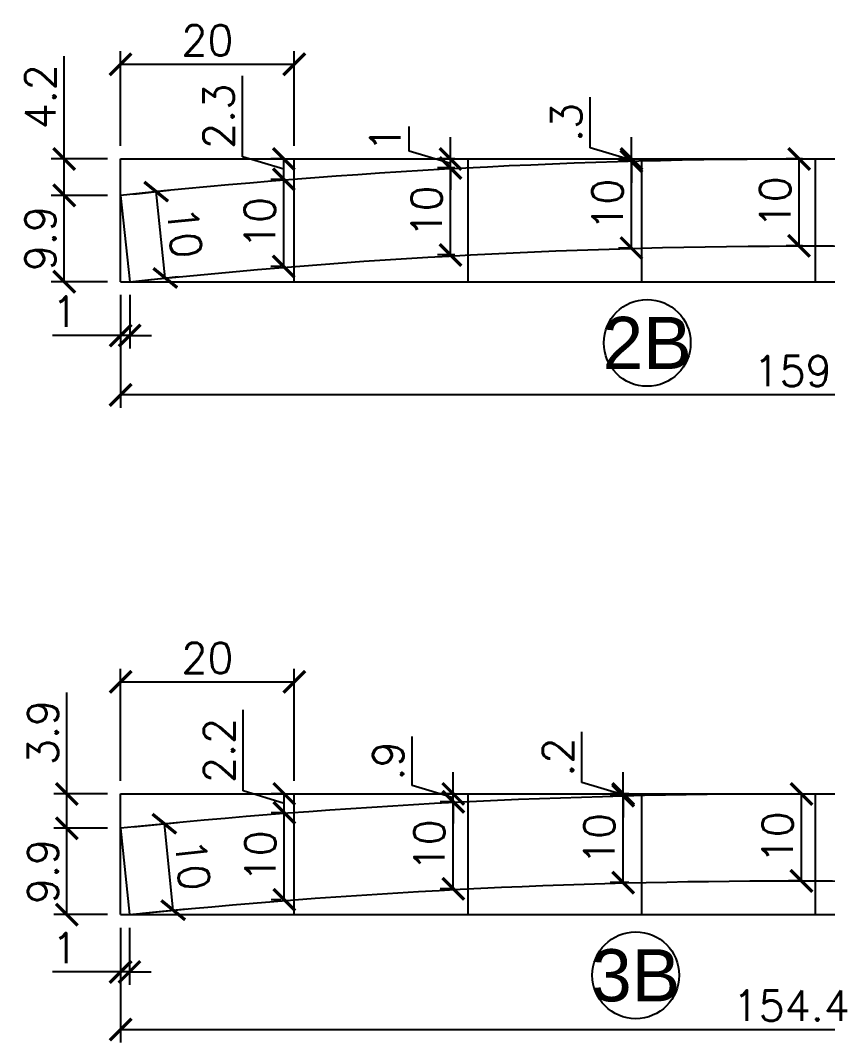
# Model space of a CAD drawing. Extents: x 2582 to 11841, y -26396 to 2611.
# Drawn here: x 4970.4 to 5156.2, y -1690.5 to -1455.1 of the extents above; entities that cross this region are included whole.
import ezdxf
from ezdxf.enums import TextEntityAlignment as Align

# ---------------------------------------------------------------- set-up
doc = ezdxf.new("R2010")
doc.units = 0
for name, color, linetype in [('COTA', 241, 'Continuous'), ('Painéis', 200, 'Continuous'), ('Romaneio', 10, 'Continuous')]:
    doc.layers.add(name, color=color, linetype=linetype)
doc.styles.add('ARIAL', font='arial.ttf')
doc.styles.add('Romans', font='romans.shx')
doc.dimstyles.new('Cota Seção (2x)', dxfattribs={"dimtxt": 7, "dimasz": 5, "dimexe": 3, "dimexo": 3, "dimgap": 2, "dimtad": 3, "dimdec": 1, "dimlfac": 0.5, "dimzin": 12, "dimdsep": 46, "dimtxsty": 'Romans', "dimblk": 'ARCHTICK', "dimcen": 0, "dimclrd": 4, "dimclre": 4, "dimclrt": 1, "dimadec": 1, "dimazin": 3, "dimtfac": 1, "dimtdec": 1, "dimtmove": 0, "dimatfit": 3, "dimldrblk": 'OBLIQUE', "dimfxl": 1, "dimtolj": 1, "dimtzin": 12, "dimarcsym": 0})

# ---------------------------------------------------------------- blocks, each defined once
blk = doc.blocks.new('_ArchTick')
at = {"color": 0, "linetype": 'ByBlock', "const_width": 0.15}
blk.add_lwpolyline([(-0.5, -0.5), (0.5, 0.5)], dxfattribs=at)
blk = doc.blocks.new('*D523')
at = {"layer": 'COTA', "color": 4, "linetype": 'ByBlock', "lineweight": -2, "transparency": 16777216}
for p, q in [((4993.47, -1518.32), (4993.47, -1530.69)), ((4993.47, -1527.69), (4977.81, -1527.69)), ((4995.57, -1527.69), (4993.47, -1527.69)), ((4995.57, -1527.69), (5000.57, -1527.69))]:
    blk.add_line(p, q, dxfattribs=at)
at = {"layer": 'COTA', "color": 4, "lineweight": -2, "transparency": 16777216}
blk.add_line((4995.57, -1518.32), (4995.57, -1530.69), dxfattribs=at)
at = {"layer": 'Defpoints', "color": 0, "linetype": 'ByBlock', "transparency": 16777216}
for p in [(4993.47, -1515.32), (4995.57, -1515.32), (4993.47, -1527.69)]:
    blk.add_point(p, dxfattribs=at)
at = {"layer": 'COTA', "color": 4, "linetype": 'ByBlock', "lineweight": -2, "transparency": 16777216, "xscale": 5, "yscale": 5, "zscale": 5}
blk.add_blockref('_ArchTick', (4993.47, -1527.69), dxfattribs=at)
at = {"layer": 'COTA', "color": 4, "linetype": 'ByBlock', "lineweight": -2, "transparency": 16777216, "xscale": 5, "yscale": 5, "zscale": 5, "rotation": 180}
blk.add_blockref('_ArchTick', (4995.57, -1527.69), dxfattribs=at)
at = {"layer": 'COTA', "color": 1, "linetype": 'ByBlock', "transparency": 16777216, "insert": (4980.64, -1522.19), "char_height": 7, "attachment_point": 5, "style": 'Romans'}
blk.add_mtext('\\A1;1', dxfattribs=at)
blk = doc.blocks.new('_Oblique')
at = {"color": 0, "linetype": 'ByBlock', "lineweight": -2}
blk.add_line((-0.5, -0.5), (0.5, 0.5), dxfattribs=at)
blk = doc.blocks.new('*D527')
at = {"layer": 'COTA', "color": 4, "linetype": 'ByBlock', "lineweight": -2, "transparency": 16777216}
for p, q in [((4990.47, -1495.43), (4977.51, -1495.43)), ((4980.51, -1515.32), (4980.51, -1495.43))]:
    blk.add_line(p, q, dxfattribs=at)
at = {"layer": 'COTA', "color": 4, "lineweight": -2, "transparency": 16777216}
blk.add_line((4990.47, -1515.32), (4977.51, -1515.32), dxfattribs=at)
at = {"layer": 'Defpoints', "color": 0, "linetype": 'ByBlock', "transparency": 16777216}
for p in [(4980.51, -1495.43), (4993.47, -1495.43), (4993.47, -1515.32)]:
    blk.add_point(p, dxfattribs=at)
at = {"layer": 'COTA', "color": 4, "linetype": 'ByBlock', "lineweight": -2, "transparency": 16777216, "xscale": 5, "yscale": 5, "zscale": 5}
for p, rotation in [((4980.51, -1495.43), 90), ((4980.51, -1515.32), 270)]:
    blk.add_blockref('_ArchTick', p, dxfattribs=dict(at, rotation=rotation))
at = {"layer": 'COTA', "color": 1, "linetype": 'ByBlock', "transparency": 16777216, "insert": (4975.01, -1505.37), "char_height": 7, "attachment_point": 5, "rotation": 90, "style": 'Romans'}
blk.add_mtext('\\A1;9.9', dxfattribs=at)
blk = doc.blocks.new('*D528')
at = {"layer": 'COTA', "color": 4, "linetype": 'ByBlock', "lineweight": -2, "transparency": 16777216}
for p, q in [((4980.51, -1487.05), (4980.51, -1463.39)), ((4990.47, -1487.05), (4977.51, -1487.05)), ((4980.51, -1495.43), (4980.51, -1487.05))]:
    blk.add_line(p, q, dxfattribs=at)
at = {"layer": 'COTA', "color": 4, "lineweight": -2, "transparency": 16777216}
blk.add_line((4990.47, -1495.43), (4977.51, -1495.43), dxfattribs=at)
at = {"layer": 'Defpoints', "color": 0, "linetype": 'ByBlock', "transparency": 16777216}
for p in [(4980.51, -1487.05), (4993.47, -1487.05), (4993.47, -1495.43)]:
    blk.add_point(p, dxfattribs=at)
at = {"layer": 'COTA', "color": 4, "linetype": 'ByBlock', "lineweight": -2, "transparency": 16777216, "xscale": 5, "yscale": 5, "zscale": 5}
for p, rotation in [((4980.51, -1487.05), 90), ((4980.51, -1495.43), 270)]:
    blk.add_blockref('_ArchTick', p, dxfattribs=dict(at, rotation=rotation))
at = {"layer": 'COTA', "color": 1, "linetype": 'ByBlock', "transparency": 16777216, "insert": (4975.01, -1472.72), "char_height": 7, "attachment_point": 5, "rotation": 90, "style": 'Romans'}
blk.add_mtext('\\A1;4.2', dxfattribs=at)
blk = doc.blocks.new('*D537')
at = {"layer": 'COTA', "color": 4, "linetype": 'ByBlock', "lineweight": -2, "transparency": 16777216}
for p, q in [((4996.46, -1495.11), (5004.66, -1494.25)), ((5003.77, -1514.45), (5001.67, -1494.56))]:
    blk.add_line(p, q, dxfattribs=at)
at = {"layer": 'COTA', "color": 4, "lineweight": -2, "transparency": 16777216}
blk.add_line((4998.56, -1515), (5006.75, -1514.14), dxfattribs=at)
at = {"layer": 'Defpoints', "color": 0, "linetype": 'ByBlock', "transparency": 16777216}
for p in [(5001.67, -1494.56), (4993.47, -1495.43), (4995.57, -1515.32)]:
    blk.add_point(p, dxfattribs=at)
at = {"layer": 'COTA', "color": 4, "linetype": 'ByBlock', "lineweight": -2, "transparency": 16777216, "xscale": 5, "yscale": 5, "zscale": 5}
for p, rotation in [((5001.67, -1494.56), 96.02218334357069), ((5003.77, -1514.45), 276.0221833435707)]:
    blk.add_blockref('_ArchTick', p, dxfattribs=dict(at, rotation=rotation))
at = {"layer": 'COTA', "color": 1, "linetype": 'ByBlock', "transparency": 16777216, "insert": (5008.19, -1503.93), "char_height": 7, "attachment_point": 5, "rotation": 276.0222, "style": 'Romans'}
blk.add_mtext('\\A1;10', dxfattribs=at)
blk = doc.blocks.new('*D543')
at = {"layer": 'COTA', "color": 4, "linetype": 'ByBlock', "lineweight": -2, "transparency": 16777216}
for p, q in [((4993.47, -1664.06), (4993.47, -1677.25)), ((4993.47, -1674.25), (4977.81, -1674.25)), ((4995.51, -1674.25), (4993.47, -1674.25)), ((4995.51, -1674.25), (5000.51, -1674.25))]:
    blk.add_line(p, q, dxfattribs=at)
at = {"layer": 'COTA', "color": 4, "lineweight": -2, "transparency": 16777216}
blk.add_line((4995.51, -1664.06), (4995.51, -1677.25), dxfattribs=at)
at = {"layer": 'Defpoints', "color": 0, "linetype": 'ByBlock', "transparency": 16777216}
for p in [(4993.47, -1661.06), (4995.51, -1661.06), (4993.47, -1674.25)]:
    blk.add_point(p, dxfattribs=at)
at = {"layer": 'COTA', "color": 4, "linetype": 'ByBlock', "lineweight": -2, "transparency": 16777216, "xscale": 5, "yscale": 5, "zscale": 5}
blk.add_blockref('_ArchTick', (4993.47, -1674.25), dxfattribs=at)
at = {"layer": 'COTA', "color": 4, "linetype": 'ByBlock', "lineweight": -2, "transparency": 16777216, "xscale": 5, "yscale": 5, "zscale": 5, "rotation": 180}
blk.add_blockref('_ArchTick', (4995.51, -1674.25), dxfattribs=at)
at = {"layer": 'COTA', "color": 1, "linetype": 'ByBlock', "transparency": 16777216, "insert": (4980.64, -1668.75), "char_height": 7, "attachment_point": 5, "style": 'Romans'}
blk.add_mtext('\\A1;1', dxfattribs=at)
blk = doc.blocks.new('*D555')
at = {"layer": 'COTA', "color": 4, "linetype": 'ByBlock', "lineweight": -2, "transparency": 16777216}
for p, q in [((4990.47, -1641.17), (4978.09, -1641.17)), ((4981.09, -1661.06), (4981.09, -1641.17))]:
    blk.add_line(p, q, dxfattribs=at)
at = {"layer": 'COTA', "color": 4, "lineweight": -2, "transparency": 16777216}
blk.add_line((4990.47, -1661.06), (4978.09, -1661.06), dxfattribs=at)
at = {"layer": 'Defpoints', "color": 0, "linetype": 'ByBlock', "transparency": 16777216}
for p in [(4981.09, -1641.17), (4993.47, -1641.17), (4993.47, -1661.06)]:
    blk.add_point(p, dxfattribs=at)
at = {"layer": 'COTA', "color": 4, "linetype": 'ByBlock', "lineweight": -2, "transparency": 16777216, "xscale": 5, "yscale": 5, "zscale": 5}
for p, rotation in [((4981.09, -1641.17), 90), ((4981.09, -1661.06), 270)]:
    blk.add_blockref('_ArchTick', p, dxfattribs=dict(at, rotation=rotation))
at = {"layer": 'COTA', "color": 1, "linetype": 'ByBlock', "transparency": 16777216, "insert": (4975.59, -1651.11), "char_height": 7, "attachment_point": 5, "rotation": 90, "style": 'Romans'}
blk.add_mtext('\\A1;9.9', dxfattribs=at)
blk = doc.blocks.new('*D556')
at = {"layer": 'COTA', "color": 4, "linetype": 'ByBlock', "lineweight": -2, "transparency": 16777216}
for p, q in [((4981.09, -1633.27), (4981.09, -1609.94)), ((4990.47, -1633.27), (4978.09, -1633.27)), ((4981.09, -1641.17), (4981.09, -1633.27))]:
    blk.add_line(p, q, dxfattribs=at)
at = {"layer": 'COTA', "color": 4, "lineweight": -2, "transparency": 16777216}
blk.add_line((4990.47, -1641.17), (4978.09, -1641.17), dxfattribs=at)
at = {"layer": 'Defpoints', "color": 0, "linetype": 'ByBlock', "transparency": 16777216}
for p in [(4981.09, -1633.27), (4993.47, -1633.27), (4993.47, -1641.17)]:
    blk.add_point(p, dxfattribs=at)
at = {"layer": 'COTA', "color": 4, "linetype": 'ByBlock', "lineweight": -2, "transparency": 16777216, "xscale": 5, "yscale": 5, "zscale": 5}
for p, rotation in [((4981.09, -1633.27), 90), ((4981.09, -1641.17), 270)]:
    blk.add_blockref('_ArchTick', p, dxfattribs=dict(at, rotation=rotation))
at = {"layer": 'COTA', "color": 1, "linetype": 'ByBlock', "transparency": 16777216, "insert": (4975.59, -1619.1), "char_height": 7, "attachment_point": 5, "rotation": 90, "style": 'Romans'}
blk.add_mtext('\\A1;3.9', dxfattribs=at)
blk = doc.blocks.new('*D793')
at = {"layer": 'COTA', "color": 4, "linetype": 'ByBlock', "lineweight": -2, "transparency": 16777216}
for p, q in [((4996.46, -1640.86), (5006.54, -1639.83)), ((5005.59, -1660.03), (5003.55, -1640.13))]:
    blk.add_line(p, q, dxfattribs=at)
at = {"layer": 'COTA', "color": 4, "lineweight": -2, "transparency": 16777216}
blk.add_line((4998.5, -1660.75), (5008.58, -1659.72), dxfattribs=at)
at = {"layer": 'Defpoints', "color": 0, "linetype": 'ByBlock', "transparency": 16777216}
for p in [(5003.55, -1640.13), (4993.47, -1641.17), (4995.51, -1661.06)]:
    blk.add_point(p, dxfattribs=at)
at = {"layer": 'COTA', "color": 4, "linetype": 'ByBlock', "lineweight": -2, "transparency": 16777216, "xscale": 5, "yscale": 5, "zscale": 5}
for p, rotation in [((5003.55, -1640.13), 95.8547105410562), ((5005.59, -1660.03), 275.8547105410562)]:
    blk.add_blockref('_ArchTick', p, dxfattribs=dict(at, rotation=rotation))
at = {"layer": 'COTA', "color": 1, "linetype": 'ByBlock', "transparency": 16777216, "insert": (5010.04, -1649.52), "char_height": 7, "attachment_point": 5, "rotation": 275.8547, "style": 'Romans'}
blk.add_mtext('\\A1;10', dxfattribs=at)
blk = doc.blocks.new('*D995')
at = {"layer": 'COTA', "color": 4, "linetype": 'ByBlock', "lineweight": -2, "transparency": 16777216}
for p, q in [((5030.47, -1491.74), (5028.04, -1491.74)), ((5031.04, -1511.81), (5031.04, -1491.74))]:
    blk.add_line(p, q, dxfattribs=at)
at = {"layer": 'COTA', "color": 4, "lineweight": -2, "transparency": 16777216}
blk.add_line((5030.47, -1511.81), (5028.04, -1511.81), dxfattribs=at)
at = {"layer": 'Defpoints', "color": 0, "linetype": 'ByBlock', "transparency": 16777216}
for p in [(5031.04, -1491.74), (5033.47, -1491.74), (5033.47, -1511.81)]:
    blk.add_point(p, dxfattribs=at)
at = {"layer": 'COTA', "color": 4, "linetype": 'ByBlock', "lineweight": -2, "transparency": 16777216, "xscale": 5, "yscale": 5, "zscale": 5}
for p, rotation in [((5031.04, -1491.74), 90), ((5031.04, -1511.81), 270)]:
    blk.add_blockref('_ArchTick', p, dxfattribs=dict(at, rotation=rotation))
at = {"layer": 'COTA', "color": 1, "linetype": 'ByBlock', "transparency": 16777216, "insert": (5025.54, -1501.78), "char_height": 7, "attachment_point": 5, "rotation": 90, "style": 'Romans'}
blk.add_mtext('\\A1;10', dxfattribs=at)
blk = doc.blocks.new('*D996')
at = {"layer": 'COTA', "color": 4, "linetype": 'ByBlock', "lineweight": -2, "transparency": 16777216}
for p, q in [((5021.54, -1486.55), (5021.54, -1467.88)), ((5031.04, -1489.4), (5021.54, -1486.55)), ((5030.47, -1487.05), (5028.04, -1487.05)), ((5031.04, -1491.74), (5031.04, -1487.05))]:
    blk.add_line(p, q, dxfattribs=at)
at = {"layer": 'COTA', "color": 4, "lineweight": -2, "transparency": 16777216}
blk.add_line((5030.47, -1491.74), (5028.04, -1491.74), dxfattribs=at)
at = {"layer": 'Defpoints', "color": 0, "linetype": 'ByBlock', "transparency": 16777216}
for p in [(5031.04, -1487.05), (5033.47, -1487.05), (5033.47, -1491.74)]:
    blk.add_point(p, dxfattribs=at)
at = {"layer": 'COTA', "color": 4, "linetype": 'ByBlock', "lineweight": -2, "transparency": 16777216, "xscale": 5, "yscale": 5, "zscale": 5}
for p, rotation in [((5031.04, -1487.05), 90), ((5031.04, -1491.74), 270)]:
    blk.add_blockref('_ArchTick', p, dxfattribs=dict(at, rotation=rotation))
at = {"layer": 'COTA', "color": 1, "linetype": 'ByBlock', "transparency": 16777216, "insert": (5016.04, -1477.22), "char_height": 7, "attachment_point": 5, "rotation": 90, "style": 'Romans'}
blk.add_mtext('\\A1;2.3', dxfattribs=at)
blk = doc.blocks.new('*D997')
at = {"layer": 'COTA', "color": 4, "linetype": 'ByBlock', "lineweight": -2, "transparency": 16777216}
for p, q in [((5070.47, -1489.12), (5066.42, -1489.12)), ((5069.42, -1509.15), (5069.42, -1489.12))]:
    blk.add_line(p, q, dxfattribs=at)
at = {"layer": 'COTA', "color": 4, "lineweight": -2, "transparency": 16777216}
blk.add_line((5070.47, -1509.15), (5066.42, -1509.15), dxfattribs=at)
at = {"layer": 'Defpoints', "color": 0, "linetype": 'ByBlock', "transparency": 16777216}
for p in [(5069.42, -1489.12), (5073.47, -1489.12), (5073.47, -1509.15)]:
    blk.add_point(p, dxfattribs=at)
at = {"layer": 'COTA', "color": 4, "linetype": 'ByBlock', "lineweight": -2, "transparency": 16777216, "xscale": 5, "yscale": 5, "zscale": 5}
for p, rotation in [((5069.42, -1489.12), 90), ((5069.42, -1509.15), 270)]:
    blk.add_blockref('_ArchTick', p, dxfattribs=dict(at, rotation=rotation))
at = {"layer": 'COTA', "color": 1, "linetype": 'ByBlock', "transparency": 16777216, "insert": (5063.92, -1499.14), "char_height": 7, "attachment_point": 5, "rotation": 90, "style": 'Romans'}
blk.add_mtext('\\A1;10', dxfattribs=at)
blk = doc.blocks.new('*D998')
at = {"layer": 'COTA', "color": 4, "linetype": 'ByBlock', "lineweight": -2, "transparency": 16777216}
for p, q in [((5059.92, -1485.24), (5059.92, -1479.57)), ((5069.42, -1487.05), (5069.42, -1482.05)), ((5069.42, -1488.09), (5059.92, -1485.24)), ((5070.47, -1487.05), (5066.42, -1487.05)), ((5069.42, -1489.12), (5069.42, -1487.05)), ((5069.42, -1489.12), (5069.42, -1487.05)), ((5069.42, -1489.12), (5069.42, -1494.12))]:
    blk.add_line(p, q, dxfattribs=at)
at = {"layer": 'COTA', "color": 4, "lineweight": -2, "transparency": 16777216}
blk.add_line((5070.47, -1489.12), (5066.42, -1489.12), dxfattribs=at)
at = {"layer": 'Defpoints', "color": 0, "linetype": 'ByBlock', "transparency": 16777216}
for p in [(5069.42, -1487.05), (5073.47, -1487.05), (5073.47, -1489.12)]:
    blk.add_point(p, dxfattribs=at)
at = {"layer": 'COTA', "color": 4, "linetype": 'ByBlock', "lineweight": -2, "transparency": 16777216, "xscale": 5, "yscale": 5, "zscale": 5}
for p, rotation in [((5069.42, -1487.05), 270), ((5069.42, -1489.12), 90)]:
    blk.add_blockref('_ArchTick', p, dxfattribs=dict(at, rotation=rotation))
at = {"layer": 'COTA', "color": 1, "linetype": 'ByBlock', "transparency": 16777216, "insert": (5054.42, -1482.41), "char_height": 7, "attachment_point": 5, "rotation": 90, "style": 'Romans'}
blk.add_mtext('\\A1;1', dxfattribs=at)
blk = doc.blocks.new('*D999')
at = {"layer": 'COTA', "color": 4, "linetype": 'ByBlock', "lineweight": -2, "transparency": 16777216}
for p, q in [((5110.47, -1487.56), (5108.09, -1487.56)), ((5111.09, -1507.57), (5111.09, -1487.56))]:
    blk.add_line(p, q, dxfattribs=at)
at = {"layer": 'COTA', "color": 4, "lineweight": -2, "transparency": 16777216}
blk.add_line((5110.47, -1507.57), (5108.09, -1507.57), dxfattribs=at)
at = {"layer": 'Defpoints', "color": 0, "linetype": 'ByBlock', "transparency": 16777216}
for p in [(5111.09, -1487.56), (5113.47, -1487.56), (5113.47, -1507.57)]:
    blk.add_point(p, dxfattribs=at)
at = {"layer": 'COTA', "color": 4, "linetype": 'ByBlock', "lineweight": -2, "transparency": 16777216, "xscale": 5, "yscale": 5, "zscale": 5}
for p, rotation in [((5111.09, -1487.56), 90), ((5111.09, -1507.57), 270)]:
    blk.add_blockref('_ArchTick', p, dxfattribs=dict(at, rotation=rotation))
at = {"layer": 'COTA', "color": 1, "linetype": 'ByBlock', "transparency": 16777216, "insert": (5105.59, -1497.56), "char_height": 7, "attachment_point": 5, "rotation": 90, "style": 'Romans'}
blk.add_mtext('\\A1;10', dxfattribs=at)
blk = doc.blocks.new('*D1000')
at = {"layer": 'COTA', "color": 4, "linetype": 'ByBlock', "lineweight": -2, "transparency": 16777216}
for p, q in [((5101.59, -1484.46), (5101.59, -1472.79)), ((5111.09, -1487.05), (5111.09, -1482.05)), ((5111.09, -1487.31), (5101.59, -1484.46)), ((5110.47, -1487.05), (5108.09, -1487.05)), ((5111.09, -1487.56), (5111.09, -1487.05)), ((5111.09, -1487.56), (5111.09, -1487.05)), ((5111.09, -1487.56), (5111.09, -1492.56))]:
    blk.add_line(p, q, dxfattribs=at)
at = {"layer": 'COTA', "color": 4, "lineweight": -2, "transparency": 16777216}
blk.add_line((5110.47, -1487.56), (5108.09, -1487.56), dxfattribs=at)
at = {"layer": 'Defpoints', "color": 0, "linetype": 'ByBlock', "transparency": 16777216}
for p in [(5111.09, -1487.05), (5113.47, -1487.05), (5113.47, -1487.56)]:
    blk.add_point(p, dxfattribs=at)
at = {"layer": 'COTA', "color": 4, "linetype": 'ByBlock', "lineweight": -2, "transparency": 16777216, "xscale": 5, "yscale": 5, "zscale": 5}
for p, rotation in [((5111.09, -1487.05), 270), ((5111.09, -1487.56), 90)]:
    blk.add_blockref('_ArchTick', p, dxfattribs=dict(at, rotation=rotation))
at = {"layer": 'COTA', "color": 1, "linetype": 'ByBlock', "transparency": 16777216, "insert": (5096.09, -1478.62), "char_height": 7, "attachment_point": 5, "rotation": 90, "style": 'Romans'}
blk.add_mtext('\\A1;.3', dxfattribs=at)
blk = doc.blocks.new('*D1001')
at = {"layer": 'COTA', "color": 4, "linetype": 'ByBlock', "lineweight": -2, "transparency": 16777216}
for p, q in [((5150.48, -1487.05), (5146.69, -1487.05)), ((5149.69, -1507.05), (5149.69, -1487.05))]:
    blk.add_line(p, q, dxfattribs=at)
at = {"layer": 'COTA', "color": 4, "lineweight": -2, "transparency": 16777216}
blk.add_line((5150.47, -1507.05), (5146.69, -1507.05), dxfattribs=at)
at = {"layer": 'Defpoints', "color": 0, "linetype": 'ByBlock', "transparency": 16777216}
for p in [(5149.69, -1487.05), (5153.48, -1487.05), (5153.47, -1507.05)]:
    blk.add_point(p, dxfattribs=at)
at = {"layer": 'COTA', "color": 4, "linetype": 'ByBlock', "lineweight": -2, "transparency": 16777216, "xscale": 5, "yscale": 5, "zscale": 5}
for p, rotation in [((5149.69, -1487.05), 90), ((5149.69, -1507.05), 270)]:
    blk.add_blockref('_ArchTick', p, dxfattribs=dict(at, rotation=rotation))
at = {"layer": 'COTA', "color": 1, "linetype": 'ByBlock', "transparency": 16777216, "insert": (5144.19, -1497.05), "char_height": 7, "attachment_point": 5, "rotation": 90, "style": 'Romans'}
blk.add_mtext('\\A1;10', dxfattribs=at)
blk = doc.blocks.new('*D1008')
at = {"layer": 'COTA', "color": 4, "lineweight": -2, "transparency": 16777216}
blk.add_line((4993.47, -1484.05), (4993.47, -1462.24), dxfattribs=at)
at = {"layer": 'COTA', "color": 4, "linetype": 'ByBlock', "lineweight": -2, "transparency": 16777216}
for p, q in [((5033.47, -1484.05), (5033.47, -1462.24)), ((4993.47, -1465.24), (5033.47, -1465.24))]:
    blk.add_line(p, q, dxfattribs=at)
at = {"layer": 'Defpoints', "color": 0, "linetype": 'ByBlock', "transparency": 16777216}
for p in [(5033.47, -1465.24), (4993.47, -1487.05), (5033.47, -1487.05)]:
    blk.add_point(p, dxfattribs=at)
at = {"layer": 'COTA', "color": 4, "linetype": 'ByBlock', "lineweight": -2, "transparency": 16777216, "xscale": 5, "yscale": 5, "zscale": 5, "rotation": 180}
blk.add_blockref('_ArchTick', (4993.47, -1465.24), dxfattribs=at)
at = {"layer": 'COTA', "color": 4, "linetype": 'ByBlock', "lineweight": -2, "transparency": 16777216, "xscale": 5, "yscale": 5, "zscale": 5}
blk.add_blockref('_ArchTick', (5033.47, -1465.24), dxfattribs=at)
at = {"layer": 'COTA', "color": 1, "linetype": 'ByBlock', "transparency": 16777216, "insert": (5013.47, -1459.74), "char_height": 7, "attachment_point": 5, "style": 'Romans'}
blk.add_mtext('\\A1;20', dxfattribs=at)
blk = doc.blocks.new('*D1012')
at = {"layer": 'COTA', "color": 4, "linetype": 'ByBlock', "lineweight": -2, "transparency": 16777216}
for p, q in [((4993.47, -1518.32), (4993.47, -1544.38)), ((5311.9, -1541.38), (4993.47, -1541.38))]:
    blk.add_line(p, q, dxfattribs=at)
at = {"layer": 'COTA', "color": 4, "lineweight": -2, "transparency": 16777216}
blk.add_line((5311.9, -1518.32), (5311.9, -1544.38), dxfattribs=at)
at = {"layer": 'Defpoints', "color": 0, "linetype": 'ByBlock', "transparency": 16777216}
for p in [(4993.47, -1515.32), (5311.9, -1515.32), (4993.47, -1541.38)]:
    blk.add_point(p, dxfattribs=at)
at = {"layer": 'COTA', "color": 4, "linetype": 'ByBlock', "lineweight": -2, "transparency": 16777216, "xscale": 5, "yscale": 5, "zscale": 5, "rotation": 180}
blk.add_blockref('_ArchTick', (4993.47, -1541.38), dxfattribs=at)
at = {"layer": 'COTA', "color": 4, "linetype": 'ByBlock', "lineweight": -2, "transparency": 16777216, "xscale": 5, "yscale": 5, "zscale": 5}
blk.add_blockref('_ArchTick', (5311.9, -1541.38), dxfattribs=at)
at = {"layer": 'COTA', "color": 1, "linetype": 'ByBlock', "transparency": 16777216, "insert": (5152.69, -1535.88), "char_height": 7, "attachment_point": 5, "style": 'Romans'}
blk.add_mtext('\\A1;159.2', dxfattribs=at)
blk = doc.blocks.new('*D1031')
at = {"layer": 'COTA', "color": 4, "linetype": 'ByBlock', "lineweight": -2, "transparency": 16777216}
for p, q in [((5030.47, -1637.6), (5028.17, -1637.6)), ((5031.17, -1657.66), (5031.17, -1637.6))]:
    blk.add_line(p, q, dxfattribs=at)
at = {"layer": 'COTA', "color": 4, "lineweight": -2, "transparency": 16777216}
blk.add_line((5030.47, -1657.66), (5028.17, -1657.66), dxfattribs=at)
at = {"layer": 'Defpoints', "color": 0, "linetype": 'ByBlock', "transparency": 16777216}
for p in [(5031.17, -1637.6), (5033.47, -1637.6), (5033.47, -1657.66)]:
    blk.add_point(p, dxfattribs=at)
at = {"layer": 'COTA', "color": 4, "linetype": 'ByBlock', "lineweight": -2, "transparency": 16777216, "xscale": 5, "yscale": 5, "zscale": 5}
for p, rotation in [((5031.17, -1637.6), 90), ((5031.17, -1657.66), 270)]:
    blk.add_blockref('_ArchTick', p, dxfattribs=dict(at, rotation=rotation))
at = {"layer": 'COTA', "color": 1, "linetype": 'ByBlock', "transparency": 16777216, "insert": (5025.67, -1647.63), "char_height": 7, "attachment_point": 5, "rotation": 90, "style": 'Romans'}
blk.add_mtext('\\A1;10', dxfattribs=at)
blk = doc.blocks.new('*D1032')
at = {"layer": 'COTA', "color": 4, "linetype": 'ByBlock', "lineweight": -2, "transparency": 16777216}
for p, q in [((5021.67, -1632.58), (5021.67, -1613.92)), ((5031.17, -1635.43), (5021.67, -1632.58)), ((5030.47, -1633.27), (5028.17, -1633.27)), ((5031.17, -1637.6), (5031.17, -1633.27))]:
    blk.add_line(p, q, dxfattribs=at)
at = {"layer": 'COTA', "color": 4, "lineweight": -2, "transparency": 16777216}
blk.add_line((5030.47, -1637.6), (5028.17, -1637.6), dxfattribs=at)
at = {"layer": 'Defpoints', "color": 0, "linetype": 'ByBlock', "transparency": 16777216}
for p in [(5031.17, -1633.27), (5033.47, -1633.27), (5033.47, -1637.6)]:
    blk.add_point(p, dxfattribs=at)
at = {"layer": 'COTA', "color": 4, "linetype": 'ByBlock', "lineweight": -2, "transparency": 16777216, "xscale": 5, "yscale": 5, "zscale": 5}
for p, rotation in [((5031.17, -1633.27), 90), ((5031.17, -1637.6), 270)]:
    blk.add_blockref('_ArchTick', p, dxfattribs=dict(at, rotation=rotation))
at = {"layer": 'COTA', "color": 1, "linetype": 'ByBlock', "transparency": 16777216, "insert": (5016.17, -1623.25), "char_height": 7, "attachment_point": 5, "rotation": 90, "style": 'Romans'}
blk.add_mtext('\\A1;2.2', dxfattribs=at)
blk = doc.blocks.new('*D1033')
at = {"layer": 'COTA', "color": 4, "linetype": 'ByBlock', "lineweight": -2, "transparency": 16777216}
for p, q in [((5070.47, -1635.1), (5067.08, -1635.1)), ((5070.08, -1655.12), (5070.08, -1635.1))]:
    blk.add_line(p, q, dxfattribs=at)
at = {"layer": 'COTA', "color": 4, "lineweight": -2, "transparency": 16777216}
blk.add_line((5070.47, -1655.12), (5067.08, -1655.12), dxfattribs=at)
at = {"layer": 'Defpoints', "color": 0, "linetype": 'ByBlock', "transparency": 16777216}
for p in [(5070.08, -1635.1), (5073.47, -1635.1), (5073.47, -1655.12)]:
    blk.add_point(p, dxfattribs=at)
at = {"layer": 'COTA', "color": 4, "linetype": 'ByBlock', "lineweight": -2, "transparency": 16777216, "xscale": 5, "yscale": 5, "zscale": 5}
for p, rotation in [((5070.08, -1635.1), 90), ((5070.08, -1655.12), 270)]:
    blk.add_blockref('_ArchTick', p, dxfattribs=dict(at, rotation=rotation))
at = {"layer": 'COTA', "color": 1, "linetype": 'ByBlock', "transparency": 16777216, "insert": (5064.58, -1645.11), "char_height": 7, "attachment_point": 5, "rotation": 90, "style": 'Romans'}
blk.add_mtext('\\A1;10', dxfattribs=at)
blk = doc.blocks.new('*D1034')
at = {"layer": 'COTA', "color": 4, "linetype": 'ByBlock', "lineweight": -2, "transparency": 16777216}
for p, q in [((5060.58, -1631.33), (5060.58, -1620)), ((5070.08, -1633.27), (5070.08, -1628.27)), ((5070.08, -1634.18), (5060.58, -1631.33)), ((5070.47, -1633.27), (5067.08, -1633.27)), ((5070.08, -1635.1), (5070.08, -1633.27)), ((5070.08, -1635.1), (5070.08, -1633.27)), ((5070.08, -1635.1), (5070.08, -1640.1))]:
    blk.add_line(p, q, dxfattribs=at)
at = {"layer": 'COTA', "color": 4, "lineweight": -2, "transparency": 16777216}
blk.add_line((5070.47, -1635.1), (5067.08, -1635.1), dxfattribs=at)
at = {"layer": 'Defpoints', "color": 0, "linetype": 'ByBlock', "transparency": 16777216}
for p in [(5070.08, -1633.27), (5073.47, -1633.27), (5073.47, -1635.1)]:
    blk.add_point(p, dxfattribs=at)
at = {"layer": 'COTA', "color": 4, "linetype": 'ByBlock', "lineweight": -2, "transparency": 16777216, "xscale": 5, "yscale": 5, "zscale": 5}
for p, rotation in [((5070.08, -1633.27), 270), ((5070.08, -1635.1), 90)]:
    blk.add_blockref('_ArchTick', p, dxfattribs=dict(at, rotation=rotation))
at = {"layer": 'COTA', "color": 1, "linetype": 'ByBlock', "transparency": 16777216, "insert": (5055.08, -1625.67), "char_height": 7, "attachment_point": 5, "rotation": 90, "style": 'Romans'}
blk.add_mtext('\\A1;.9', dxfattribs=at)
blk = doc.blocks.new('*D1035')
at = {"layer": 'COTA', "color": 4, "linetype": 'ByBlock', "lineweight": -2, "transparency": 16777216}
for p, q in [((5110.47, -1633.66), (5106.19, -1633.66)), ((5109.19, -1653.67), (5109.19, -1633.66))]:
    blk.add_line(p, q, dxfattribs=at)
at = {"layer": 'COTA', "color": 4, "lineweight": -2, "transparency": 16777216}
blk.add_line((5110.47, -1653.67), (5106.19, -1653.67), dxfattribs=at)
at = {"layer": 'Defpoints', "color": 0, "linetype": 'ByBlock', "transparency": 16777216}
for p in [(5109.19, -1633.66), (5113.47, -1633.66), (5113.47, -1653.67)]:
    blk.add_point(p, dxfattribs=at)
at = {"layer": 'COTA', "color": 4, "linetype": 'ByBlock', "lineweight": -2, "transparency": 16777216, "xscale": 5, "yscale": 5, "zscale": 5}
for p, rotation in [((5109.19, -1633.66), 90), ((5109.19, -1653.67), 270)]:
    blk.add_blockref('_ArchTick', p, dxfattribs=dict(at, rotation=rotation))
at = {"layer": 'COTA', "color": 1, "linetype": 'ByBlock', "transparency": 16777216, "insert": (5103.69, -1643.66), "char_height": 7, "attachment_point": 5, "rotation": 90, "style": 'Romans'}
blk.add_mtext('\\A1;10', dxfattribs=at)
blk = doc.blocks.new('*D1036')
at = {"layer": 'COTA', "color": 4, "linetype": 'ByBlock', "lineweight": -2, "transparency": 16777216}
for p, q in [((5099.69, -1630.61), (5099.69, -1618.95)), ((5109.19, -1633.27), (5109.19, -1628.27)), ((5109.19, -1633.46), (5099.69, -1630.61)), ((5110.47, -1633.27), (5106.19, -1633.27)), ((5109.19, -1633.66), (5109.19, -1633.27)), ((5109.19, -1633.66), (5109.19, -1633.27)), ((5109.19, -1633.66), (5109.19, -1638.66))]:
    blk.add_line(p, q, dxfattribs=at)
at = {"layer": 'COTA', "color": 4, "lineweight": -2, "transparency": 16777216}
blk.add_line((5110.47, -1633.66), (5106.19, -1633.66), dxfattribs=at)
at = {"layer": 'Defpoints', "color": 0, "linetype": 'ByBlock', "transparency": 16777216}
for p in [(5109.19, -1633.27), (5113.47, -1633.27), (5113.47, -1633.66)]:
    blk.add_point(p, dxfattribs=at)
at = {"layer": 'COTA', "color": 4, "linetype": 'ByBlock', "lineweight": -2, "transparency": 16777216, "xscale": 5, "yscale": 5, "zscale": 5}
for p, rotation in [((5109.19, -1633.27), 270), ((5109.19, -1633.66), 90)]:
    blk.add_blockref('_ArchTick', p, dxfattribs=dict(at, rotation=rotation))
at = {"layer": 'COTA', "color": 1, "linetype": 'ByBlock', "transparency": 16777216, "insert": (5094.19, -1624.78), "char_height": 7, "attachment_point": 5, "rotation": 90, "style": 'Romans'}
blk.add_mtext('\\A1;.2', dxfattribs=at)
blk = doc.blocks.new('*D1037')
at = {"layer": 'COTA', "color": 4, "linetype": 'ByBlock', "lineweight": -2, "transparency": 16777216}
for p, q in [((5150.47, -1633.28), (5147.24, -1633.28)), ((5150.24, -1653.28), (5150.24, -1633.28))]:
    blk.add_line(p, q, dxfattribs=at)
at = {"layer": 'COTA', "color": 4, "lineweight": -2, "transparency": 16777216}
blk.add_line((5150.47, -1653.28), (5147.24, -1653.28), dxfattribs=at)
at = {"layer": 'Defpoints', "color": 0, "linetype": 'ByBlock', "transparency": 16777216}
for p in [(5150.24, -1633.28), (5153.47, -1633.28), (5153.47, -1653.28)]:
    blk.add_point(p, dxfattribs=at)
at = {"layer": 'COTA', "color": 4, "linetype": 'ByBlock', "lineweight": -2, "transparency": 16777216, "xscale": 5, "yscale": 5, "zscale": 5}
for p, rotation in [((5150.24, -1633.28), 90), ((5150.24, -1653.28), 270)]:
    blk.add_blockref('_ArchTick', p, dxfattribs=dict(at, rotation=rotation))
at = {"layer": 'COTA', "color": 1, "linetype": 'ByBlock', "transparency": 16777216, "insert": (5144.74, -1643.28), "char_height": 7, "attachment_point": 5, "rotation": 90, "style": 'Romans'}
blk.add_mtext('\\A1;10', dxfattribs=at)
blk = doc.blocks.new('*D1044')
at = {"layer": 'COTA', "color": 4, "lineweight": -2, "transparency": 16777216}
blk.add_line((4993.47, -1664.06), (4993.47, -1690.51), dxfattribs=at)
at = {"layer": 'COTA', "color": 4, "linetype": 'ByBlock', "lineweight": -2, "transparency": 16777216}
for p, q in [((5302.31, -1664.06), (5302.31, -1690.51)), ((4993.47, -1687.51), (5302.31, -1687.51))]:
    blk.add_line(p, q, dxfattribs=at)
at = {"layer": 'Defpoints', "color": 0, "linetype": 'ByBlock', "transparency": 16777216}
for p in [(4993.47, -1661.06), (5302.31, -1661.06), (5302.31, -1687.51)]:
    blk.add_point(p, dxfattribs=at)
at = {"layer": 'COTA', "color": 4, "linetype": 'ByBlock', "lineweight": -2, "transparency": 16777216, "xscale": 5, "yscale": 5, "zscale": 5, "rotation": 180}
blk.add_blockref('_ArchTick', (4993.47, -1687.51), dxfattribs=at)
at = {"layer": 'COTA', "color": 4, "linetype": 'ByBlock', "lineweight": -2, "transparency": 16777216, "xscale": 5, "yscale": 5, "zscale": 5}
blk.add_blockref('_ArchTick', (5302.31, -1687.51), dxfattribs=at)
at = {"layer": 'COTA', "color": 1, "linetype": 'ByBlock', "transparency": 16777216, "insert": (5147.89, -1682.01), "char_height": 7, "attachment_point": 5, "style": 'Romans'}
blk.add_mtext('\\A1;154.4', dxfattribs=at)
blk = doc.blocks.new('*D1045')
at = {"layer": 'COTA', "color": 4, "lineweight": -2, "transparency": 16777216}
blk.add_line((4993.47, -1630.27), (4993.47, -1604.45), dxfattribs=at)
at = {"layer": 'COTA', "color": 4, "linetype": 'ByBlock', "lineweight": -2, "transparency": 16777216}
for p, q in [((5033.47, -1630.27), (5033.47, -1604.45)), ((4993.47, -1607.45), (5033.47, -1607.45))]:
    blk.add_line(p, q, dxfattribs=at)
at = {"layer": 'Defpoints', "color": 0, "linetype": 'ByBlock', "transparency": 16777216}
for p in [(5033.47, -1607.45), (4993.47, -1633.27), (5033.47, -1633.27)]:
    blk.add_point(p, dxfattribs=at)
at = {"layer": 'COTA', "color": 4, "linetype": 'ByBlock', "lineweight": -2, "transparency": 16777216, "xscale": 5, "yscale": 5, "zscale": 5, "rotation": 180}
blk.add_blockref('_ArchTick', (4993.47, -1607.45), dxfattribs=at)
at = {"layer": 'COTA', "color": 4, "linetype": 'ByBlock', "lineweight": -2, "transparency": 16777216, "xscale": 5, "yscale": 5, "zscale": 5}
blk.add_blockref('_ArchTick', (5033.47, -1607.45), dxfattribs=at)
at = {"layer": 'COTA', "color": 1, "linetype": 'ByBlock', "transparency": 16777216, "insert": (5013.47, -1601.95), "char_height": 7, "attachment_point": 5, "style": 'Romans'}
blk.add_mtext('\\A1;20', dxfattribs=at)

msp = doc.modelspace()

# ---------------------------------------------------------------- linework, layer by layer
at = {"layer": 'COTA', "linetype": 'ByBlock'}
for p, q in [((4993.47, -1487.05), (5311.9, -1487.05)), ((4993.47, -1515.32), (4993.47, -1487.05)), ((5033.47, -1515.32), (5033.47, -1487.05)), ((5073.47, -1515.32), (5073.47, -1487.05)), ((5113.47, -1515.32), (5113.47, -1487.05)), ((5153.47, -1515.32), (5153.47, -1487.05)), ((4993.47, -1515.32), (5311.9, -1515.32)), ((4993.47, -1633.27), (5302.31, -1633.27)), ((4993.47, -1661.06), (4993.47, -1633.27)), ((5033.47, -1661.06), (5033.47, -1633.27)), ((5073.47, -1661.06), (5073.47, -1633.27)), ((5113.47, -1661.06), (5113.47, -1633.27)), ((5153.47, -1661.06), (5153.47, -1633.27)), ((4993.47, -1661.06), (5302.31, -1661.06))]:
    msp.add_line(p, q, dxfattribs=at)
at = {"layer": 'Painéis'}
for points in [[(4993.47, -1495.43), (4995.57, -1515.32, -0.052602), (5309.8, -1515.32), (5311.9, -1495.43, 0.052602)], [(4993.47, -1641.17), (4995.51, -1661.06, -0.051136), (5300.27, -1661.06), (5302.31, -1641.17, 0.051136)]]:
    msp.add_lwpolyline(points, format="xyb", close=True, dxfattribs=at)
at = {"layer": 'Romaneio', "color": 1, "linetype": 'ByBlock'}
for centre in [(5114.73, -1529.4), (5112.09, -1675.02)]:
    msp.add_circle(centre, 10, dxfattribs=at)

# ---------------------------------------------------------------- texts
at = {"layer": 'Romaneio', "color": 255, "linetype": 'ByBlock', "style": 'ARIAL'}
for s, p in [('2B', (5114.73, -1529.4)), ('3B', (5112.09, -1675.02))]:
    msp.add_text(s, height=12, dxfattribs=at).set_placement(p, align=Align.MIDDLE_CENTER)

# ---------------------------------------------------------------- dimensions: what is measured, and where the dimension line sits
at = {"layer": 'COTA', "linetype": 'ByBlock'}
for base, p1, p2, picture, middle in [((5033.47, -1465.24), (4993.47, -1487.05), (5033.47, -1487.05), '*D1008', (5013.47, -1459.74)), ((4993.4737, -1527.6925), (4995.572, -1515.3193), (4993.4737, -1515.3193), '*D523', (4980.6403, -1522.1925)), ((4993.47, -1541.38), (5311.9, -1515.32), (4993.47, -1515.32), '*D1012', (5152.69, -1535.88)), ((5033.47, -1607.45), (4993.47, -1633.27), (5033.47, -1633.27), '*D1045', (5013.47, -1601.95)), ((4993.47, -1674.25), (4995.51, -1661.06), (4993.47, -1661.06), '*D543', (4980.64, -1668.75)), ((5302.31, -1687.51), (4993.47, -1661.06), (5302.31, -1661.06), '*D1044', (5147.89, -1682.01))]:
    dim = msp.add_linear_dim(base=base, p1=p1, p2=p2, dimstyle='Cota Seção (2x)', dxfattribs=at)
    dim.commit()
    dim.dimension.update_dxf_attribs({"geometry": picture, "text_midpoint": middle})
for base, p1, p2, picture, middle in [((4980.51, -1487.05), (4993.47, -1495.43), (4993.47, -1487.05), '*D528', (4975.01, -1472.72)), ((5111.09, -1487.56), (5113.47, -1507.57), (5113.47, -1487.56), '*D999', (5105.59, -1497.56)), ((5149.69, -1487.05), (5153.47, -1507.05), (5153.48, -1487.05), '*D1001', (5144.19, -1497.05)), ((5069.42, -1489.12), (5073.47, -1509.15), (5073.47, -1489.12), '*D997', (5063.92, -1499.14)), ((5031.04, -1491.74), (5033.47, -1511.81), (5033.47, -1491.74), '*D995', (5025.54, -1501.78)), ((4980.51, -1495.43), (4993.47, -1515.32), (4993.47, -1495.43), '*D527', (4975.01, -1505.37)), ((4981.0944, -1633.2687), (4993.4737, -1641.1652), (4993.4737, -1633.2687), '*D556', (4975.5944, -1619.1021)), ((5109.19, -1633.66), (5113.47, -1653.67), (5113.47, -1633.66), '*D1035', (5103.69, -1643.66)), ((5150.24, -1633.28), (5153.47, -1653.28), (5153.47, -1633.28), '*D1037', (5144.74, -1643.28)), ((5070.08, -1635.1), (5073.47, -1655.12), (5073.47, -1635.1), '*D1033', (5064.58, -1645.11)), ((5031.17, -1637.6), (5033.47, -1657.66), (5033.47, -1637.6), '*D1031', (5025.67, -1647.63)), ((4981.09, -1641.17), (4993.47, -1661.06), (4993.47, -1641.17), '*D555', (4975.59, -1651.11))]:
    dim = msp.add_linear_dim(base=base, p1=p1, p2=p2, angle=90, dimstyle='Cota Seção (2x)', dxfattribs=at)
    dim.commit()
    dim.dimension.update_dxf_attribs({"geometry": picture, "text_midpoint": middle})
for base, p1, p2, picture, middle in [((5031.04, -1487.05), (5033.47, -1491.74), (5033.47, -1487.05), '*D996', (5016.04, -1484.55)), ((5111.09, -1487.05), (5113.47, -1487.56), (5113.47, -1487.05), '*D1000', (5096.09, -1482.46)), ((5069.42, -1487.05), (5073.47, -1489.12), (5073.47, -1487.05), '*D998', (5054.42, -1483.24)), ((5031.17, -1633.27), (5033.47, -1637.6), (5033.47, -1633.27), '*D1032', (5016.17, -1630.58)), ((5109.19, -1633.27), (5113.47, -1633.66), (5113.47, -1633.27), '*D1036', (5094.19, -1628.61)), ((5070.08, -1633.27), (5073.47, -1635.1), (5073.47, -1633.27), '*D1034', (5055.08, -1629.33))]:
    dim = msp.add_linear_dim(base=base, p1=p1, p2=p2, angle=90, dimstyle='Cota Seção (2x)', override={"dimtmove": 1}, dxfattribs=at)
    dim.commit()
    dim.dimension.update_dxf_attribs({"geometry": picture, "text_midpoint": middle})
for p1, p2, distance, picture, middle in [((4995.57, -1515.32), (4993.47, -1495.43), -8.24, '*D537', (5008.19, -1503.93)), ((4995.51, -1661.06), (4993.47, -1641.17), -10.13, '*D793', (5010.04, -1649.52))]:
    dim = msp.add_aligned_dim(p1=p1, p2=p2, distance=distance, dimstyle='Cota Seção (2x)', dxfattribs=at)
    dim.commit()
    dim.dimension.update_dxf_attribs({"geometry": picture, "text_midpoint": middle})

doc.saveas('drawing.dxf')
